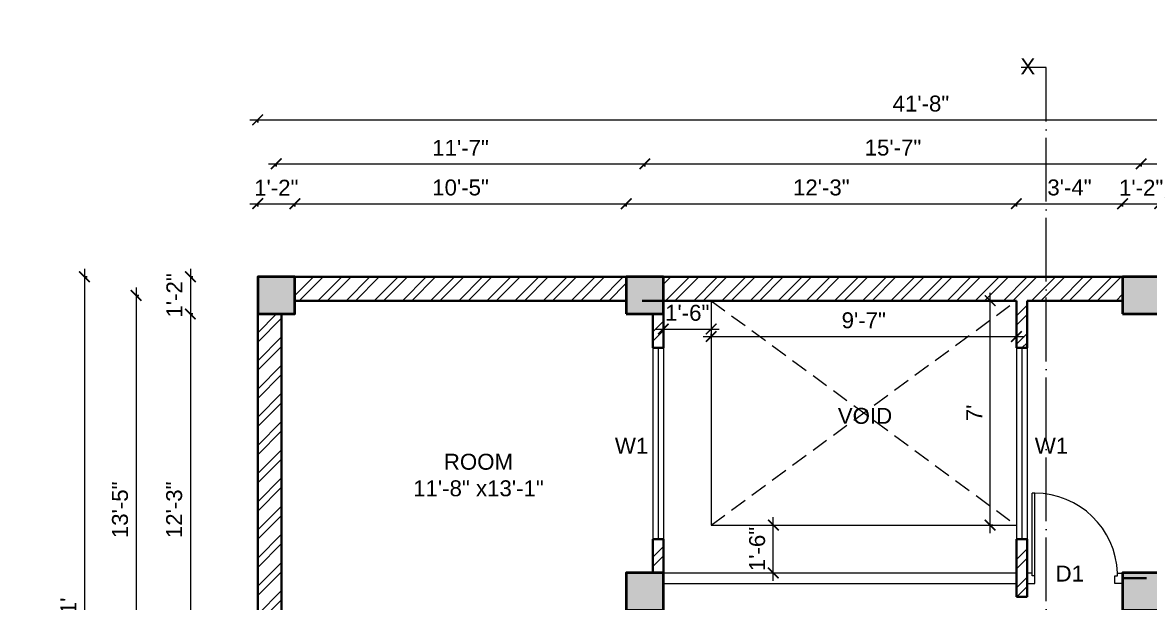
# Model space of a CAD drawing. Header units: inches. Extents: x -12071822 to 12321209, y -1222525 to 1319227.
# Drawn here: x 129049.5 to 129474.4, y 37409.4 to 37628.1 of the extents above; entities that cross this region are included whole.
import ezdxf

# ---------------------------------------------------------------- set-up
doc = ezdxf.new("R2010")
doc.units = ezdxf.units.IN
doc.header["$MEASUREMENT"] = 0
doc.header["$PDMODE"] = 35
doc.linetypes.add('ACAD_ISO04W100', pattern=[30, 24, -3, 0, -3])
doc.linetypes.add('DASHED', pattern=[19.05, 12.7, -6.35])
for name, color, linetype, lineweight in [('Column', 181, 'Continuous', 40), ('Dimension', 130, 'Continuous', 9), ('Hatch', 9, 'Continuous', 9), ('SECTION', 7, 'ACAD_ISO04W100', 18), ('SITE BOUNDARY', 1, 'Continuous', 30), ('Stairs', 61, 'Continuous', 18), ('TEXT', 255, 'Continuous', 35), ('Walls', 11, 'Continuous', 35), ('Windows', 151, 'Continuous', 15)]:
    doc.layers.add(name, color=color, linetype=linetype, lineweight=lineweight)
doc.styles.get("Standard").update_dxf_attribs({"font": 'arial.ttf'})
doc.dimstyles.get("Standard").update_dxf_attribs({"dimtxt": 6, "dimasz": 4, "dimexe": 0, "dimexo": 6, "dimgap": 3, "dimtad": 1, "dimdec": 0, "dimzin": 0, "dimdsep": 46, "dimlunit": 4, "dimtxsty": 'Standard', "dimblk": 'ARCHTICK', "dimcen": 0.09, "dimdle": 3, "dimclrd": 256, "dimadec": 0, "dimazin": 0, "dimtfac": 1, "dimtdec": 0, "dimtofl": 0, "dimtmove": 0, "dimatfit": 3, "dimfxl": 1, "dimfxlon": 1, "dimtolj": 1, "dimtzin": 0, "dimlwd": -1, "dimarcsym": 0})
pattern_1 = [(45, (6550.683, -1273.291), (-5.30330086, 5.30330086), []), (45, (6554.2185, -1273.291), (-5.30330086, 5.30330086), [])]

# ---------------------------------------------------------------- blocks, each defined once
blk = doc.blocks.new('colm')
at = {"layer": 'Hatch'}
h = blk.add_hatch(color=256, dxfattribs=at)
h.dxf.hatch_style = 1
h.paths.add_polyline_path([(66705.71, 8319.73), (66705.71, 8307.73), (66717.71, 8307.73), (66717.71, 8319.73)])
at = {"layer": 'Column'}
blk.add_lwpolyline([(66705.71, 8307.73), (66717.71, 8307.73), (66717.71, 8319.73), (66705.71, 8319.73)], close=True, dxfattribs=at)
blk = doc.blocks.new('_ArchTick')
at = {"color": 0, "linetype": 'ByBlock', "const_width": 0.15}
blk.add_lwpolyline([(-0.5, -0.5), (0.5, 0.5)], dxfattribs=at)
blk = doc.blocks.new('*D195')
at = {"layer": 'Defpoints', "color": 0, "transparency": 16777216}
for p in [(129152.08, 37559.94), (129138.08, 37532.41), (129152.08, 37532.41)]:
    blk.add_point(p, dxfattribs=at)
at = {"layer": 'Dimension', "transparency": 16777216}
blk.add_line((129135.08, 37559.94), (129155.08, 37559.94), dxfattribs=at)
at = {"layer": 'Dimension', "color": 0, "lineweight": -2, "transparency": 16777216}
for p, q in [((129138.08, 37558.94), (129138.08, 37559.94)), ((129152.08, 37558.94), (129152.08, 37559.94))]:
    blk.add_line(p, q, dxfattribs=at)
at = {"layer": 'Dimension', "transparency": 16777216, "xscale": 4, "yscale": 4, "zscale": 4, "rotation": 180}
blk.add_blockref('_ArchTick', (129138.08, 37559.94), dxfattribs=at)
at = {"layer": 'Dimension', "transparency": 16777216, "xscale": 4, "yscale": 4, "zscale": 4}
blk.add_blockref('_ArchTick', (129152.08, 37559.94), dxfattribs=at)
at = {"layer": 'Dimension', "color": 0, "lineweight": -2, "transparency": 16777216, "insert": (129145.08, 37565.96), "char_height": 6, "attachment_point": 5}
blk.add_mtext('\\A1;1\'-2"', dxfattribs=at)
blk = doc.blocks.new('*D196')
at = {"layer": 'Defpoints', "color": 0, "transparency": 16777216}
for p in [(129276.9, 37559.94), (129152.08, 37532.41), (129276.9, 37532.41)]:
    blk.add_point(p, dxfattribs=at)
at = {"layer": 'Dimension', "transparency": 16777216}
blk.add_line((129149.08, 37559.94), (129279.9, 37559.94), dxfattribs=at)
at = {"layer": 'Dimension', "color": 0, "lineweight": -2, "transparency": 16777216}
for p, q in [((129152.08, 37558.94), (129152.08, 37559.94)), ((129276.9, 37558.94), (129276.9, 37559.94))]:
    blk.add_line(p, q, dxfattribs=at)
at = {"layer": 'Dimension', "transparency": 16777216, "xscale": 4, "yscale": 4, "zscale": 4, "rotation": 180}
blk.add_blockref('_ArchTick', (129152.08, 37559.94), dxfattribs=at)
at = {"layer": 'Dimension', "transparency": 16777216, "xscale": 4, "yscale": 4, "zscale": 4}
blk.add_blockref('_ArchTick', (129276.9, 37559.94), dxfattribs=at)
at = {"layer": 'Dimension', "color": 0, "lineweight": -2, "transparency": 16777216, "insert": (129214.49, 37566.01), "char_height": 6, "attachment_point": 5}
blk.add_mtext('\\A1;10\'-5"', dxfattribs=at)
blk = doc.blocks.new('*D197')
at = {"layer": 'Defpoints', "color": 0, "transparency": 16777216}
for p in [(129477.9, 37559.94), (129463.9, 37532.41), (129477.9, 37532.41)]:
    blk.add_point(p, dxfattribs=at)
at = {"layer": 'Dimension', "transparency": 16777216}
blk.add_line((129460.9, 37559.94), (129480.9, 37559.94), dxfattribs=at)
at = {"layer": 'Dimension', "color": 0, "lineweight": -2, "transparency": 16777216}
for p, q in [((129463.9, 37558.94), (129463.9, 37559.94)), ((129477.9, 37558.94), (129477.9, 37559.94))]:
    blk.add_line(p, q, dxfattribs=at)
at = {"layer": 'Dimension', "transparency": 16777216, "xscale": 4, "yscale": 4, "zscale": 4, "rotation": 180}
blk.add_blockref('_ArchTick', (129463.9, 37559.94), dxfattribs=at)
at = {"layer": 'Dimension', "transparency": 16777216, "xscale": 4, "yscale": 4, "zscale": 4}
blk.add_blockref('_ArchTick', (129477.9, 37559.94), dxfattribs=at)
at = {"layer": 'Dimension', "color": 0, "lineweight": -2, "transparency": 16777216, "insert": (129470.9, 37565.96), "char_height": 6, "attachment_point": 5}
blk.add_mtext('\\A1;1\'-2"', dxfattribs=at)
blk = doc.blocks.new('*D199')
at = {"layer": 'Defpoints', "color": 0, "transparency": 16777216}
for p in [(129283.9, 37574.96), (129145.08, 37532.41), (129283.9, 37532.41)]:
    blk.add_point(p, dxfattribs=at)
at = {"layer": 'Dimension', "transparency": 16777216}
blk.add_line((129142.08, 37574.96), (129286.9, 37574.96), dxfattribs=at)
at = {"layer": 'Dimension', "color": 0, "lineweight": -2, "transparency": 16777216}
for p, q in [((129145.08, 37573.96), (129145.08, 37574.96)), ((129283.9, 37573.96), (129283.9, 37574.96))]:
    blk.add_line(p, q, dxfattribs=at)
at = {"layer": 'Dimension', "transparency": 16777216, "xscale": 4, "yscale": 4, "zscale": 4, "rotation": 180}
blk.add_blockref('_ArchTick', (129145.08, 37574.96), dxfattribs=at)
at = {"layer": 'Dimension', "transparency": 16777216, "xscale": 4, "yscale": 4, "zscale": 4}
blk.add_blockref('_ArchTick', (129283.9, 37574.96), dxfattribs=at)
at = {"layer": 'Dimension', "color": 0, "lineweight": -2, "transparency": 16777216, "insert": (129214.49, 37580.97), "char_height": 6, "attachment_point": 5}
blk.add_mtext('\\A1;11\'-7"', dxfattribs=at)
blk = doc.blocks.new('*D200')
at = {"layer": 'Defpoints', "color": 0, "transparency": 16777216}
for p in [(129470.9, 37574.96), (129283.9, 37532.41), (129470.9, 37532.41)]:
    blk.add_point(p, dxfattribs=at)
at = {"layer": 'Dimension', "transparency": 16777216}
blk.add_line((129280.9, 37574.96), (129473.9, 37574.96), dxfattribs=at)
at = {"layer": 'Dimension', "color": 0, "lineweight": -2, "transparency": 16777216}
for p, q in [((129283.9, 37573.96), (129283.9, 37574.96)), ((129470.9, 37573.96), (129470.9, 37574.96))]:
    blk.add_line(p, q, dxfattribs=at)
at = {"layer": 'Dimension', "transparency": 16777216, "xscale": 4, "yscale": 4, "zscale": 4, "rotation": 180}
blk.add_blockref('_ArchTick', (129283.9, 37574.96), dxfattribs=at)
at = {"layer": 'Dimension', "transparency": 16777216, "xscale": 4, "yscale": 4, "zscale": 4}
blk.add_blockref('_ArchTick', (129470.9, 37574.96), dxfattribs=at)
at = {"layer": 'Dimension', "color": 0, "lineweight": -2, "transparency": 16777216, "insert": (129377.4, 37581.02), "char_height": 6, "attachment_point": 5}
blk.add_mtext('\\A1;15\'-7"', dxfattribs=at)
blk = doc.blocks.new('*D201')
at = {"layer": 'Defpoints', "color": 0, "transparency": 16777216}
for p in [(129630.78, 37574.96), (129470.9, 37532.41), (129630.78, 37532.41)]:
    blk.add_point(p, dxfattribs=at)
at = {"layer": 'Dimension', "transparency": 16777216}
blk.add_line((129467.9, 37574.96), (129633.78, 37574.96), dxfattribs=at)
at = {"layer": 'Dimension', "color": 0, "lineweight": -2, "transparency": 16777216}
for p, q in [((129470.9, 37573.96), (129470.9, 37574.96)), ((129630.78, 37573.96), (129630.78, 37574.96))]:
    blk.add_line(p, q, dxfattribs=at)
at = {"layer": 'Dimension', "transparency": 16777216, "xscale": 4, "yscale": 4, "zscale": 4, "rotation": 180}
blk.add_blockref('_ArchTick', (129470.9, 37574.96), dxfattribs=at)
at = {"layer": 'Dimension', "transparency": 16777216, "xscale": 4, "yscale": 4, "zscale": 4}
blk.add_blockref('_ArchTick', (129630.78, 37574.96), dxfattribs=at)
at = {"layer": 'Dimension', "color": 0, "lineweight": -2, "transparency": 16777216, "insert": (129550.84, 37581.03), "char_height": 6, "attachment_point": 5}
blk.add_mtext('\\A1;13\'-4"', dxfattribs=at)
blk = doc.blocks.new('*D52')
at = {"layer": 'Defpoints', "color": 0, "transparency": 16777216}
for p in [(129637.78, 37591.53), (129138.08, 37532.41), (129637.78, 37532.41)]:
    blk.add_point(p, dxfattribs=at)
at = {"layer": 'Dimension', "transparency": 16777216}
blk.add_line((129135.08, 37591.53), (129640.78, 37591.53), dxfattribs=at)
at = {"layer": 'Dimension', "color": 0, "lineweight": -2, "transparency": 16777216}
for p, q in [((129138.08, 37590.53), (129138.08, 37591.53)), ((129637.78, 37590.53), (129637.78, 37591.53))]:
    blk.add_line(p, q, dxfattribs=at)
at = {"layer": 'Dimension', "transparency": 16777216, "xscale": 4, "yscale": 4, "zscale": 4, "rotation": 180}
blk.add_blockref('_ArchTick', (129138.08, 37591.53), dxfattribs=at)
at = {"layer": 'Dimension', "transparency": 16777216, "xscale": 4, "yscale": 4, "zscale": 4}
blk.add_blockref('_ArchTick', (129637.78, 37591.53), dxfattribs=at)
at = {"layer": 'Dimension', "color": 0, "lineweight": -2, "transparency": 16777216, "insert": (129387.93, 37597.6), "char_height": 6, "attachment_point": 5}
blk.add_mtext('\\A1;41\'-8"', dxfattribs=at)
blk = doc.blocks.new('*D202')
at = {"layer": 'Defpoints', "color": 0, "transparency": 16777216}
for p in [(129138.08, 37532.41), (129112.69, 37518.41), (129138.08, 37518.41)]:
    blk.add_point(p, dxfattribs=at)
at = {"layer": 'Dimension', "transparency": 16777216}
blk.add_line((129112.69, 37535.41), (129112.69, 37515.41), dxfattribs=at)
at = {"layer": 'Dimension', "color": 0, "lineweight": -2, "transparency": 16777216}
for p, q in [((129113.69, 37532.41), (129112.69, 37532.41)), ((129113.69, 37518.41), (129112.69, 37518.41))]:
    blk.add_line(p, q, dxfattribs=at)
at = {"layer": 'Dimension', "transparency": 16777216, "xscale": 4, "yscale": 4, "zscale": 4}
for p, rotation in [((129112.69, 37532.41), 90), ((129112.69, 37518.41), 270)]:
    blk.add_blockref('_ArchTick', p, dxfattribs=dict(at, rotation=rotation))
at = {"layer": 'Dimension', "color": 0, "lineweight": -2, "transparency": 16777216, "insert": (129106.67, 37525.41), "char_height": 6, "attachment_point": 5, "rotation": 90}
blk.add_mtext('\\A1;1\'-2"', dxfattribs=at)
blk = doc.blocks.new('*D203')
at = {"layer": 'Defpoints', "color": 0, "transparency": 16777216}
for p in [(129138.08, 37518.41), (129112.69, 37370.91), (129138.08, 37370.91)]:
    blk.add_point(p, dxfattribs=at)
at = {"layer": 'Dimension', "transparency": 16777216}
blk.add_line((129112.69, 37521.41), (129112.69, 37367.91), dxfattribs=at)
at = {"layer": 'Dimension', "color": 0, "lineweight": -2, "transparency": 16777216}
for p, q in [((129113.69, 37518.41), (129112.69, 37518.41)), ((129113.69, 37370.91), (129112.69, 37370.91))]:
    blk.add_line(p, q, dxfattribs=at)
at = {"layer": 'Dimension', "transparency": 16777216, "xscale": 4, "yscale": 4, "zscale": 4}
for p, rotation in [((129112.69, 37518.41), 90), ((129112.69, 37370.91), 270)]:
    blk.add_blockref('_ArchTick', p, dxfattribs=dict(at, rotation=rotation))
at = {"layer": 'Dimension', "color": 0, "lineweight": -2, "transparency": 16777216, "insert": (129106.62, 37444.66), "char_height": 6, "attachment_point": 5, "rotation": 90}
blk.add_mtext('\\A1;12\'-3"', dxfattribs=at)
blk = doc.blocks.new('*D208')
at = {"layer": 'Defpoints', "color": 0, "transparency": 16777216}
for p in [(129138.08, 37525.41), (129092.28, 37363.91), (129138.08, 37363.91)]:
    blk.add_point(p, dxfattribs=at)
at = {"layer": 'Dimension', "transparency": 16777216}
blk.add_line((129092.28, 37528.41), (129092.28, 37360.91), dxfattribs=at)
at = {"layer": 'Dimension', "color": 0, "lineweight": -2, "transparency": 16777216}
for p, q in [((129093.28, 37525.41), (129092.28, 37525.41)), ((129093.28, 37363.91), (129092.28, 37363.91))]:
    blk.add_line(p, q, dxfattribs=at)
at = {"layer": 'Dimension', "transparency": 16777216, "xscale": 4, "yscale": 4, "zscale": 4}
for p, rotation in [((129092.28, 37525.41), 90), ((129092.28, 37363.91), 270)]:
    blk.add_blockref('_ArchTick', p, dxfattribs=dict(at, rotation=rotation))
at = {"layer": 'Dimension', "color": 0, "lineweight": -2, "transparency": 16777216, "insert": (129086.22, 37444.66), "char_height": 6, "attachment_point": 5, "rotation": 90}
blk.add_mtext('\\A1;13\'-5"', dxfattribs=at)
blk = doc.blocks.new('*D53')
at = {"layer": 'Defpoints', "color": 0, "transparency": 16777216}
for p in [(129138.08, 37532.41), (129072.77, 37279.91), (129262.9, 37279.91)]:
    blk.add_point(p, dxfattribs=at)
at = {"layer": 'Dimension', "transparency": 16777216}
blk.add_line((129072.77, 37535.41), (129072.77, 37276.91), dxfattribs=at)
at = {"layer": 'Dimension', "color": 0, "lineweight": -2, "transparency": 16777216}
for p, q in [((129073.77, 37532.41), (129072.77, 37532.41)), ((129073.77, 37279.91), (129072.77, 37279.91))]:
    blk.add_line(p, q, dxfattribs=at)
at = {"layer": 'Dimension', "transparency": 16777216, "xscale": 4, "yscale": 4, "zscale": 4}
for p, rotation in [((129072.77, 37532.41), 90), ((129072.77, 37279.91), 270)]:
    blk.add_blockref('_ArchTick', p, dxfattribs=dict(at, rotation=rotation))
at = {"layer": 'Dimension', "color": 0, "lineweight": -2, "transparency": 16777216, "insert": (129066.76, 37406.16), "char_height": 6, "attachment_point": 5, "rotation": 90}
blk.add_mtext("\\A1;21'", dxfattribs=at)
blk = doc.blocks.new('*D59')
at = {"layer": 'Defpoints', "color": 0, "transparency": 16777216}
for p in [(129463.9, 37559.94), (129463.9, 37532.41), (129423.9, 37523.41)]:
    blk.add_point(p, dxfattribs=at)
at = {"layer": 'Dimension', "transparency": 16777216}
blk.add_line((129420.9, 37559.94), (129466.9, 37559.94), dxfattribs=at)
at = {"layer": 'Dimension', "color": 0, "lineweight": -2, "transparency": 16777216}
for p, q in [((129423.9, 37558.94), (129423.9, 37559.94)), ((129463.9, 37558.94), (129463.9, 37559.94))]:
    blk.add_line(p, q, dxfattribs=at)
at = {"layer": 'Dimension', "transparency": 16777216, "xscale": 4, "yscale": 4, "zscale": 4, "rotation": 180}
blk.add_blockref('_ArchTick', (129423.9, 37559.94), dxfattribs=at)
at = {"layer": 'Dimension', "transparency": 16777216, "xscale": 4, "yscale": 4, "zscale": 4}
blk.add_blockref('_ArchTick', (129463.9, 37559.94), dxfattribs=at)
at = {"layer": 'Dimension', "color": 0, "transparency": 16777216, "insert": (129443.9, 37566.01), "char_height": 6, "attachment_point": 5}
blk.add_mtext('\\A1;3\'-4"', dxfattribs=at)
blk = doc.blocks.new('*D220')
at = {"layer": 'Defpoints', "color": 0, "transparency": 16777216}
for p in [(129423.9, 37559.94), (129276.9, 37532.41), (129423.9, 37523.41)]:
    blk.add_point(p, dxfattribs=at)
at = {"layer": 'Dimension', "transparency": 16777216}
blk.add_line((129273.9, 37559.94), (129426.9, 37559.94), dxfattribs=at)
at = {"layer": 'Dimension', "color": 0, "lineweight": -2, "transparency": 16777216}
for p, q in [((129276.9, 37558.94), (129276.9, 37559.94)), ((129423.9, 37558.94), (129423.9, 37559.94))]:
    blk.add_line(p, q, dxfattribs=at)
at = {"layer": 'Dimension', "transparency": 16777216, "xscale": 4, "yscale": 4, "zscale": 4, "rotation": 180}
blk.add_blockref('_ArchTick', (129276.9, 37559.94), dxfattribs=at)
at = {"layer": 'Dimension', "transparency": 16777216, "xscale": 4, "yscale": 4, "zscale": 4}
blk.add_blockref('_ArchTick', (129423.9, 37559.94), dxfattribs=at)
at = {"layer": 'Dimension', "color": 0, "transparency": 16777216, "insert": (129350.4, 37566.01), "char_height": 6, "attachment_point": 5}
blk.add_mtext('\\A1;12\'-3"', dxfattribs=at)
blk = doc.blocks.new('GFFGS')
at = {"layer": 'Windows'}
for p, q in [((97915.22, 19628.63), (97915.22, 19658.74)), ((97916.19, 19658.74), (97915.22, 19658.74)), ((97916.19, 19627.65), (97916.19, 19658.77)), ((97915.22, 19628.63), (97913.27, 19628.63)), ((97913.27, 19628.63), (97913.27, 19624.73)), ((97915.22, 19627.65), (97915.22, 19628.63)), ((97916.19, 19627.65), (97915.22, 19627.65)), ((97916.19, 19624.73), (97916.19, 19627.65)), ((97946.35, 19624.73), (97946.35, 19627.65)), ((97946.35, 19627.65), (97947.32, 19627.65)), ((97947.32, 19627.65), (97947.32, 19628.63)), ((97947.32, 19628.63), (97949.27, 19628.63)), ((97949.27, 19628.63), (97949.27, 19624.73)), ((97913.27, 19624.73), (97916.19, 19624.73)), ((97949.27, 19624.73), (97946.35, 19624.73))]:
    blk.add_line(p, q, dxfattribs=at)
blk.add_arc((97916.25, 19627.66), 31.08, 1.7801, 90.1235, dxfattribs=at)
blk = doc.blocks.new('*D226')
at = {"layer": 'Defpoints', "color": 0, "transparency": 16777216}
for p in [(129290.9, 37518.41), (129308.9, 37518.41), (129308.9, 37512.74)]:
    blk.add_point(p, dxfattribs=at)
at = {"layer": 'Dimension', "transparency": 16777216}
blk.add_line((129287.9, 37512.74), (129311.9, 37512.74), dxfattribs=at)
at = {"layer": 'Dimension', "transparency": 16777216, "xscale": 4, "yscale": 4, "zscale": 4, "rotation": 180}
blk.add_blockref('_ArchTick', (129290.9, 37512.74), dxfattribs=at)
at = {"layer": 'Dimension', "transparency": 16777216, "xscale": 4, "yscale": 4, "zscale": 4}
blk.add_blockref('_ArchTick', (129308.9, 37512.74), dxfattribs=at)
at = {"layer": 'Dimension', "color": 0, "transparency": 16777216, "insert": (129299.9, 37518.81), "char_height": 6, "attachment_point": 5}
blk.add_mtext('\\A1;1\'-6"', dxfattribs=at)
blk = doc.blocks.new('*D227')
at = {"layer": 'Defpoints', "color": 0, "transparency": 16777216}
for p in [(129332.11, 37438.91), (129332.32, 37438.91), (129332.11, 37420.91)]:
    blk.add_point(p, dxfattribs=at)
at = {"layer": 'Dimension', "transparency": 16777216}
blk.add_line((129332.32, 37417.91), (129332.32, 37441.91), dxfattribs=at)
at = {"layer": 'Dimension', "transparency": 16777216, "xscale": 4, "yscale": 4, "zscale": 4}
for p, rotation in [((129332.32, 37438.91), 90), ((129332.32, 37420.91), 270)]:
    blk.add_blockref('_ArchTick', p, dxfattribs=dict(at, rotation=rotation))
at = {"layer": 'Dimension', "color": 0, "transparency": 16777216, "insert": (129326.25, 37429.91), "char_height": 6, "attachment_point": 5, "rotation": 90}
blk.add_mtext('\\A1;1\'-6"', dxfattribs=at)
blk = doc.blocks.new('*D335')
at = {"layer": 'Defpoints', "color": 0, "transparency": 16777216}
for p in [(129414.02, 37523.41), (129423.9, 37523.41), (129423.9, 37438.91)]:
    blk.add_point(p, dxfattribs=at)
at = {"layer": 'Windows', "transparency": 16777216}
blk.add_line((129414.02, 37435.91), (129414.02, 37526.41), dxfattribs=at)
at = {"layer": 'Windows', "color": 0, "lineweight": -2, "transparency": 16777216}
for p, q in [((129415.02, 37523.41), (129414.02, 37523.41)), ((129415.02, 37438.91), (129414.02, 37438.91))]:
    blk.add_line(p, q, dxfattribs=at)
at = {"layer": 'Windows', "transparency": 16777216, "xscale": 4, "yscale": 4, "zscale": 4}
for p, rotation in [((129414.02, 37523.41), 90), ((129414.02, 37438.91), 270)]:
    blk.add_blockref('_ArchTick', p, dxfattribs=dict(at, rotation=rotation))
at = {"layer": 'Windows', "color": 0, "transparency": 16777216, "insert": (129408.02, 37481.16), "char_height": 6, "attachment_point": 5, "rotation": 90}
blk.add_mtext("\\A1;7'", dxfattribs=at)
blk = doc.blocks.new('*D336')
at = {"layer": 'Defpoints', "color": 0, "transparency": 16777216}
for p in [(129308.9, 37523.41), (129423.9, 37523.41), (129423.9, 37509.93)]:
    blk.add_point(p, dxfattribs=at)
at = {"layer": 'Windows', "transparency": 16777216}
blk.add_line((129305.9, 37509.93), (129426.9, 37509.93), dxfattribs=at)
at = {"layer": 'Windows', "color": 0, "lineweight": -2, "transparency": 16777216}
for p, q in [((129308.9, 37510.93), (129308.9, 37509.93)), ((129423.9, 37510.93), (129423.9, 37509.93))]:
    blk.add_line(p, q, dxfattribs=at)
at = {"layer": 'Windows', "transparency": 16777216, "xscale": 4, "yscale": 4, "zscale": 4, "rotation": 180}
blk.add_blockref('_ArchTick', (129308.9, 37509.93), dxfattribs=at)
at = {"layer": 'Windows', "transparency": 16777216, "xscale": 4, "yscale": 4, "zscale": 4}
blk.add_blockref('_ArchTick', (129423.9, 37509.93), dxfattribs=at)
at = {"layer": 'Windows', "color": 0, "transparency": 16777216, "insert": (129366.4, 37515.99), "char_height": 6, "attachment_point": 5}
blk.add_mtext('\\A1;9\'-7"', dxfattribs=at)

msp = doc.modelspace()

# ---------------------------------------------------------------- hatches: boundary and pattern name
at = {"layer": 'Hatch'}
h = msp.add_hatch(dxfattribs=at)
h.set_pattern_fill('ANSI32', color=256, scale=20)
h.set_pattern_definition(pattern_1)
h.paths.add_polyline_path([(129152.08, 37532.41), (129152.08, 37523.41), (129276.9, 37523.41), (129276.9, 37532.41)])
h = msp.add_hatch(dxfattribs=at)
h.set_pattern_fill('ANSI32', color=256, scale=20)
h.paths.add_polyline_path([(129435.07, 37532.41), (129290.9, 37532.41), (129290.9, 37523.41), (129423.9, 37523.41), (129423.9, 37505.66), (129427.9, 37505.66), (129427.9, 37523.41), (129435.07, 37523.41)])
h = msp.add_hatch(dxfattribs=at)
h.set_pattern_fill('ANSI32', color=256, scale=20)
h.paths.add_polyline_path([(129463.9, 37532.41), (129435.07, 37532.41), (129435.07, 37523.41), (129463.9, 37523.41)])
h = msp.add_hatch(dxfattribs=at)
h.set_pattern_fill('ANSI32', color=256, scale=20)
h.set_pattern_definition(pattern_1)
h.paths.add_polyline_path([(129147.08, 37518.41), (129138.08, 37518.41), (129138.08, 37370.91), (129147.08, 37370.91)])
h = msp.add_hatch(dxfattribs=at)
h.set_pattern_fill('ANSI32', color=256, scale=20)
h.set_pattern_definition(pattern_1)
h.paths.add_polyline_path([(129286.9, 37505.66), (129290.9, 37505.66), (129290.9, 37518.41), (129286.9, 37518.41)])
h.paths.add_polyline_path([(129290.9, 37433.66), (129286.9, 37433.66), (129286.9, 37420.91), (129290.9, 37420.91)])
h = msp.add_hatch(dxfattribs=at)
h.set_pattern_fill('ANSI32', color=256, scale=20)
h.set_pattern_definition(pattern_1)
h.paths.add_polyline_path([(129427.9, 37433.66), (129423.9, 37433.66), (129423.9, 37411.91), (129427.9, 37411.91)])

# ---------------------------------------------------------------- linework, layer by layer
at = {"layer": 'SECTION'}
for p, q in [((129435.07, 37611.22), (129425.64, 37611.22)), ((129435.07, 37199.55), (129435.07, 37611.22))]:
    msp.add_line(p, q, dxfattribs=at)
at = {"layer": 'SITE BOUNDARY'}
msp.add_circle((130143.63, 37296.4), 2461.59, dxfattribs=at)
at = {"layer": 'Stairs'}
for p, q in [((129308.9, 37523.41), (129308.9, 37438.91)), ((129308.9, 37438.91), (129423.9, 37438.91)), ((129290.9, 37420.91), (129423.9, 37420.91)), ((129290.9, 37416.91), (129423.9, 37416.91))]:
    msp.add_line(p, q, dxfattribs=at)
at = {"layer": 'Stairs', "linetype": 'DASHED', "ltscale": 0.5}
for p, q in [((129308.9, 37438.91), (129423.9, 37523.41)), ((129308.9, 37523.41), (129423.9, 37438.91))]:
    msp.add_line(p, q, dxfattribs=at)
at = {"layer": 'Walls'}
for p, q in [((129152.08, 37532.41), (129276.9, 37532.41)), ((129282.9, 37532.41), (129463.9, 37532.41)), ((129152.08, 37523.41), (129276.9, 37523.41)), ((129282.9, 37523.41), (129423.9, 37523.41)), ((129423.9, 37523.41), (129423.9, 37505.66)), ((129427.9, 37523.41), (129463.9, 37523.41)), ((129427.9, 37523.41), (129427.9, 37505.66)), ((129138.08, 37370.91), (129138.08, 37518.41)), ((129147.08, 37370.91), (129147.08, 37518.41)), ((129286.9, 37518.41), (129286.9, 37505.66)), ((129290.9, 37518.41), (129290.9, 37505.66)), ((129290.9, 37505.66), (129286.9, 37505.66)), ((129423.9, 37505.66), (129427.9, 37505.66)), ((129286.9, 37433.66), (129286.9, 37420.91)), ((129290.9, 37433.66), (129286.9, 37433.66)), ((129290.9, 37433.66), (129290.9, 37420.91)), ((129423.9, 37433.66), (129427.9, 37433.66)), ((129423.9, 37433.66), (129423.9, 37411.91)), ((129427.9, 37433.66), (129427.9, 37411.91)), ((129472.9, 37418.91), (129463.9, 37418.91)), ((129427.9, 37411.91), (129423.9, 37411.91))]:
    msp.add_line(p, q, dxfattribs=at)
at = {"layer": 'Windows'}
for p, q in [((129286.9, 37505.66), (129286.9, 37433.66)), ((129288.9, 37505.66), (129288.9, 37433.66)), ((129290.9, 37505.66), (129290.9, 37433.66)), ((129423.9, 37505.66), (129423.9, 37433.66)), ((129425.9, 37505.66), (129425.9, 37433.66)), ((129427.9, 37505.66), (129427.9, 37433.66))]:
    msp.add_line(p, q, dxfattribs=at)

# ---------------------------------------------------------------- block references
at = {"layer": 'Column', "xscale": 1.166666666668081, "yscale": 1.166666666668081, "zscale": 1.166666666668081}
for p in [(51314.76, 27826.06), (51453.58, 27826.06), (51640.58, 27826.06), (51453.58, 27714.57), (51640.58, 27714.57)]:
    msp.add_blockref('colm', p, dxfattribs=at)
at = {"layer": 'Windows'}
msp.add_blockref('GFFGS', (31514.63, 17792.18), dxfattribs=at)

# ---------------------------------------------------------------- texts
at = {"layer": 'TEXT', "char_height": 6}
for s, width, insert, attachment_point in [('X', 18.7269, (129431.01, 37614.61), 3), ('\\pi32.11468;VOID', 84.2389, (129324.51, 37476.96), 7), ('W1', 18.7269, (129272.64, 37471.79), 1), ('W1', 18.7269, (129430.84, 37471.79), 1), ('\\pi29.7286;ROOM\\P\\pi18.16039;11\'-8" x13\'-1"', 84.2389, (129178.47, 37449.68), 7), ('\\pi5.0988;D1', 18.7269, (129433.56, 37423.66), 1)]:
    msp.add_mtext_dynamic_manual_height_columns(s, width=width, gutter_width=1, heights=[0], dxfattribs=dict(at, insert=insert, attachment_point=attachment_point))

# ---------------------------------------------------------------- dimensions: what is measured, and where the dimension line sits
at = {"layer": 'Dimension', "lineweight": -2}
for base, p1, p2, picture, middle in [((129637.78, 37591.53), (129138.08, 37532.41), (129637.78, 37532.41), '*D52', (129387.93, 37597.6)), ((129283.9, 37574.96), (129145.08, 37532.41), (129283.9, 37532.41), '*D199', (129214.49, 37580.97)), ((129470.9, 37574.96), (129283.9, 37532.41), (129470.9, 37532.41), '*D200', (129377.4, 37581.02)), ((129630.78, 37574.96), (129470.9, 37532.41), (129630.78, 37532.41), '*D201', (129550.84, 37581.03)), ((129276.9, 37559.94), (129152.08, 37532.41), (129276.9, 37532.41), '*D196', (129214.49, 37566.01))]:
    dim = msp.add_linear_dim(base=base, p1=p1, p2=p2, dimstyle='Standard', override={"dimtmove": 1}, dxfattribs=at)
    dim.commit()
    dim.dimension.update_dxf_attribs({"geometry": picture, "text_midpoint": middle})
for base, p1, p2, picture, middle in [((129152.08, 37559.94), (129138.08, 37532.41), (129152.08, 37532.41), '*D195', (129145.08, 37559.94)), ((129477.9, 37559.94), (129463.9, 37532.41), (129477.9, 37532.41), '*D197', (129470.9, 37559.94))]:
    dim = msp.add_linear_dim(base=base, p1=p1, p2=p2, dimstyle='Standard', override={"dimtmove": 1}, dxfattribs=at)
    dim.commit()
    dim.dimension.update_dxf_attribs({"geometry": picture, "text_midpoint": middle, "dimtype": 160})
at = {"layer": 'Dimension'}
for base, p1, p2, picture, middle in [((129423.9, 37559.94), (129276.9, 37532.41), (129423.9, 37523.41), '*D220', (129350.4, 37566.01)), ((129463.9, 37559.94), (129423.9, 37523.41), (129463.9, 37532.41), '*D59', (129443.9, 37566.01))]:
    dim = msp.add_linear_dim(base=base, p1=p1, p2=p2, dimstyle='Standard', override={"dimtmove": 1}, dxfattribs=at)
    dim.commit()
    dim.dimension.update_dxf_attribs({"geometry": picture, "text_midpoint": middle})
at = {"layer": 'Dimension', "lineweight": -2}
for base, p1, p2, picture, middle in [((129072.7734, 37279.9134), (129138.0846, 37532.4109), (129262.9019, 37279.9134), '*D53', (129066.7611, 37406.1621)), ((129092.2842, 37363.9134), (129138.0846, 37525.4109), (129138.0846, 37363.9134), '*D208', (129086.2187, 37444.6621)), ((129112.686, 37370.9134), (129138.0846, 37518.4109), (129138.0846, 37370.9134), '*D203', (129106.6205, 37444.6621))]:
    dim = msp.add_linear_dim(base=base, p1=p1, p2=p2, angle=90, dimstyle='Standard', override={"dimtmove": 1}, dxfattribs=at)
    dim.commit()
    dim.dimension.update_dxf_attribs({"geometry": picture, "text_midpoint": middle})
dim = msp.add_linear_dim(base=(129112.69, 37518.41), p1=(129138.08, 37532.41), p2=(129138.08, 37518.41), angle=90, dimstyle='Standard', override={"dimtmove": 1}, dxfattribs=at)
dim.commit()
dim.dimension.update_dxf_attribs({"geometry": '*D202', "text_midpoint": (129112.69, 37525.41), "dimtype": 160})
at = {"layer": 'Dimension'}
dim = msp.add_linear_dim(base=(129308.9, 37512.74), p1=(129290.9, 37518.41), p2=(129308.9, 37518.41), dimstyle='Standard', override={"dimtmove": 1}, dxfattribs=at)
dim.commit()
dim.dimension.update_dxf_attribs({"geometry": '*D226', "text_midpoint": (129299.9, 37512.74), "dimtype": 160})
dim = msp.add_linear_dim(base=(129332.32, 37438.91), p1=(129332.11, 37420.91), p2=(129332.11, 37438.91), angle=90, dimstyle='Standard', override={"dimtmove": 1}, dxfattribs=at)
dim.commit()
dim.dimension.update_dxf_attribs({"geometry": '*D227', "text_midpoint": (129332.32, 37429.91), "dimtype": 160})
at = {"layer": 'Windows'}
dim = msp.add_linear_dim(base=(129414.0164, 37523.4109), p1=(129423.9019, 37438.9134), p2=(129423.9019, 37523.4109), angle=90, dimstyle='Standard', dxfattribs=at)
dim.commit()
dim.dimension.update_dxf_attribs({"geometry": '*D335', "text_midpoint": (129408.0164, 37481.1621)})
dim = msp.add_linear_dim(base=(129423.9, 37509.93), p1=(129308.9, 37523.41), p2=(129423.9, 37523.41), dimstyle='Standard', dxfattribs=at)
dim.commit()
dim.dimension.update_dxf_attribs({"geometry": '*D336', "text_midpoint": (129366.4, 37515.99)})

doc.saveas('drawing.dxf')
